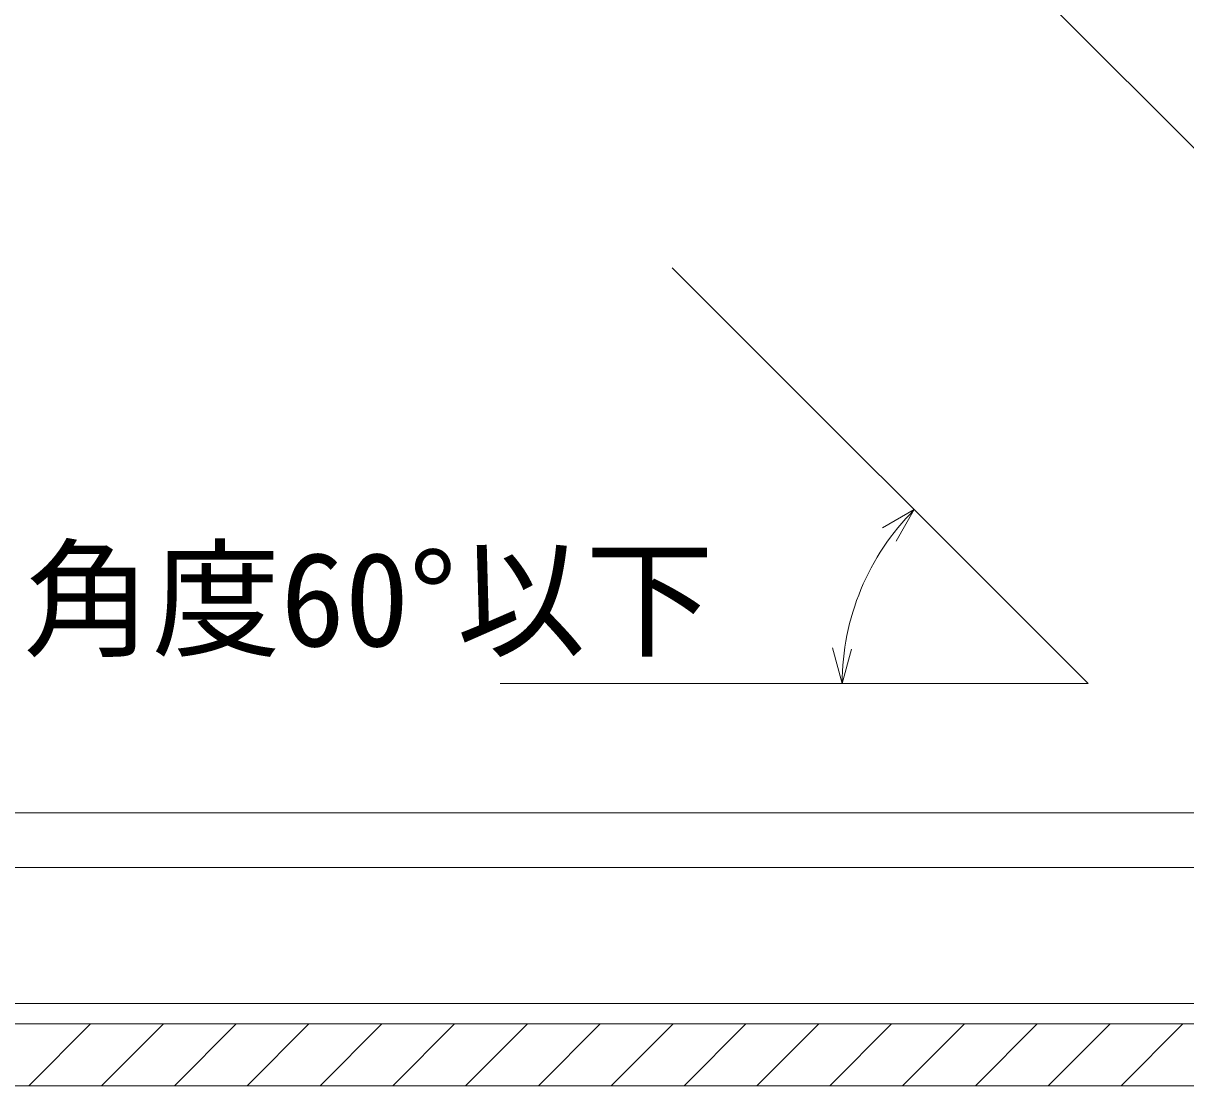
# Model space of a CAD drawing. Units: millimetres at full size, sheet at 1:10; details may follow other scales. Extents: x -2077 to 2023, y -1433 to 1417.
# Drawn here: x 391.1 to 616.8, y -1101.7 to -895.4 of the extents above; entities that cross this region are included whole.
import ezdxf
from ezdxf.enums import TextEntityAlignment as Align

# ---------------------------------------------------------------- set-up
doc = ezdxf.new("R2010")
doc.units = ezdxf.units.MM
doc.header["$LTSCALE"] = 10
doc.layers.add('1-0_断面', color=7, linetype='Continuous', lineweight=9)
doc.layers.add('1-2_文字', color=7, linetype='Continuous', lineweight=9)
doc.styles.add('ＭＳ ゴシック', font='')
doc.styles.get('ＭＳ ゴシック').set_extended_font_data('MS Gothic')

msp = doc.modelspace()

# ---------------------------------------------------------------- linework, layer by layer
at = {"layer": '1-0_断面'}
for p, q in [((663.68, -964.91), (513.59, -814.83)), ((-186.9, -1048.73), (618.4, -1048.73)), ((-196.9, -1059.33), (1613.19, -1059.33)), ((1722.07, -1085.73), (-316.22, -1085.73)), ((1722.07, -1089.73), (-316.22, -1089.73)), ((392.14, -1101.73), (404.14, -1089.73)), ((395.49, -1089.78), (395.53, -1089.73)), ((406.28, -1101.73), (418.28, -1089.73)), ((420.42, -1101.73), (432.42, -1089.73)), ((434.56, -1101.73), (446.56, -1089.73)), ((448.71, -1101.73), (460.71, -1089.73)), ((462.85, -1101.73), (474.85, -1089.73)), ((476.99, -1101.73), (488.99, -1089.73)), ((491.13, -1101.73), (503.13, -1089.73)), ((505.27, -1101.73), (517.27, -1089.73)), ((519.42, -1101.73), (531.42, -1089.73)), ((533.56, -1101.73), (545.56, -1089.73)), ((547.7, -1101.73), (559.7, -1089.73)), ((551.05, -1089.78), (551.1, -1089.73)), ((561.84, -1101.73), (573.84, -1089.73)), ((575.99, -1101.73), (587.99, -1089.73)), ((590.13, -1101.73), (602.13, -1089.73)), ((604.27, -1101.73), (616.27, -1089.73)), ((1722.07, -1101.73), (-316.22, -1101.73))]:
    msp.add_line(p, q, dxfattribs=at)
at = {"layer": '1-2_文字'}
for p, q in [((597.89, -1023.63), (517.12, -942.87)), ((564.1, -989.85), (557.97, -993.4)), ((564.1, -989.85), (560.58, -995.96)), ((550.11, -1023.63), (548.25, -1016.67)), ((550.11, -1023.63), (551.91, -1016.93)), ((597.89, -1023.63), (483.67, -1023.63))]:
    msp.add_line(p, q, dxfattribs=at)
msp.add_arc((597.89, -1023.63), 47.77, 135, 180, dxfattribs=at)

# ---------------------------------------------------------------- texts
at = {"layer": '1-2_文字', "style": 'ＭＳ ゴシック'}
msp.add_text('ブレース角度60°以下', height=18.33, dxfattribs=at).set_placement((291.05, -1021.9), align=Align.BOTTOM_LEFT)

doc.saveas('drawing.dxf')
